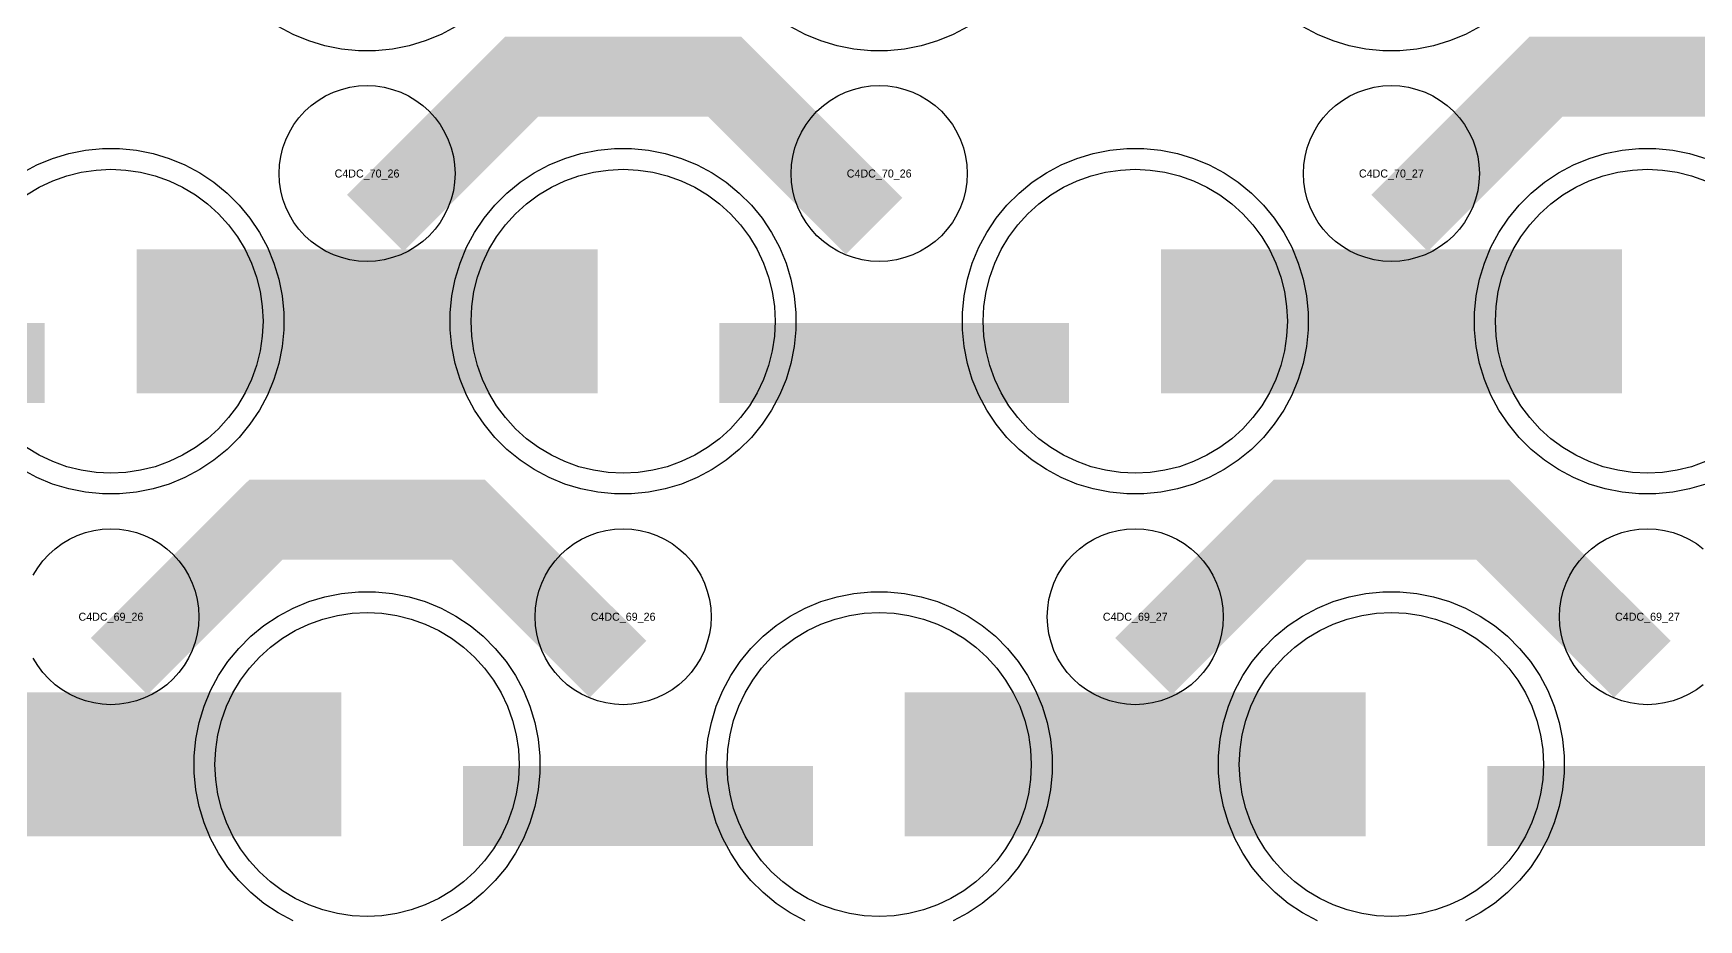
# Model space of a CAD drawing. Extents: x -11880 to 11880, y -14992 to 14992.
# Drawn here: x -3704 to -3184, y -5327 to -5050 of the extents above; entities that cross this region are included whole.
import ezdxf
from ezdxf.enums import TextEntityAlignment as Align

# ---------------------------------------------------------------- set-up
doc = ezdxf.new("R2010")
doc.units = 0
doc.header["$MEASUREMENT"] = 0
for name, color, linetype in [('GDS_775_DT_237', 138, 'CONTINUOUS'), ('RDL1_FS', 34, 'CONTINUOUS'), ('RDL_BS', 160, 'CONTINUOUS')]:
    doc.layers.add(name, color=color, linetype=linetype)

msp = doc.modelspace()

# ---------------------------------------------------------------- linework, layer by layer
at = {"layer": 'RDL1_FS'}
for points in [[(-3706.395, -5100.578), (-3702.395, -5098.18), (-3698.181, -5096.188), (-3693.791, -5094.616), (-3689.268, -5093.484), (-3684.657, -5092.8), (-3680, -5092.571), (-3675.343, -5092.8), (-3670.732, -5093.484), (-3666.209, -5094.616), (-3661.819, -5096.188), (-3657.605, -5098.18), (-3653.605, -5100.578), (-3649.86, -5103.356), (-3646.406, -5106.486), (-3643.276, -5109.94), (-3640.498, -5113.685), (-3638.1, -5117.685), (-3636.108, -5121.899), (-3634.536, -5126.289), (-3633.404, -5130.812), (-3632.72, -5135.423), (-3632.491, -5140.08), (-3632.72, -5144.737), (-3633.404, -5149.348), (-3634.536, -5153.871), (-3636.108, -5158.261), (-3638.1, -5162.475), (-3640.498, -5166.475), (-3643.276, -5170.22), (-3646.406, -5173.674), (-3649.86, -5176.804), (-3653.605, -5179.582), (-3657.605, -5181.98), (-3661.819, -5183.972), (-3666.209, -5185.544), (-3670.732, -5186.676), (-3675.343, -5187.36), (-3680, -5187.589), (-3684.657, -5187.36), (-3689.268, -5186.676), (-3693.791, -5185.544), (-3698.181, -5183.972), (-3702.395, -5181.98), (-3706.395, -5179.582)], [(-3181.819, -5183.972), (-3186.209, -5185.544), (-3190.732, -5186.676), (-3195.343, -5187.36), (-3200, -5187.589), (-3204.657, -5187.36), (-3209.268, -5186.676), (-3213.791, -5185.544), (-3218.181, -5183.972), (-3222.395, -5181.98), (-3226.395, -5179.582), (-3230.14, -5176.804), (-3233.594, -5173.674), (-3236.724, -5170.22), (-3239.502, -5166.475), (-3241.9, -5162.475), (-3243.892, -5158.261), (-3245.464, -5153.871), (-3246.596, -5149.348), (-3247.28, -5144.737), (-3247.509, -5140.08), (-3247.28, -5135.423), (-3246.596, -5130.812), (-3245.464, -5126.289), (-3243.892, -5121.899), (-3241.9, -5117.685), (-3239.502, -5113.685), (-3236.724, -5109.94), (-3233.594, -5106.486), (-3230.14, -5103.356), (-3226.395, -5100.578), (-3222.395, -5098.18), (-3218.181, -5096.188), (-3213.791, -5094.616), (-3209.268, -5093.484), (-3204.657, -5092.8), (-3200, -5092.571), (-3195.343, -5092.8), (-3190.732, -5093.484), (-3186.209, -5094.616), (-3181.819, -5096.188)]]:
    msp.add_lwpolyline(points, dxfattribs=at)
for points in [[(-3520, -5187.589), (-3524.657, -5187.36), (-3529.268, -5186.676), (-3533.791, -5185.544), (-3538.181, -5183.972), (-3542.395, -5181.98), (-3546.395, -5179.582), (-3550.14, -5176.804), (-3553.594, -5173.674), (-3556.724, -5170.22), (-3559.502, -5166.475), (-3561.9, -5162.475), (-3563.892, -5158.261), (-3565.464, -5153.871), (-3566.596, -5149.348), (-3567.28, -5144.737), (-3567.509, -5140.08), (-3567.28, -5135.423), (-3566.596, -5130.812), (-3565.464, -5126.289), (-3563.892, -5121.899), (-3561.9, -5117.685), (-3559.502, -5113.685), (-3556.724, -5109.94), (-3553.594, -5106.486), (-3550.14, -5103.356), (-3546.395, -5100.578), (-3542.395, -5098.18), (-3538.181, -5096.188), (-3533.791, -5094.616), (-3529.268, -5093.484), (-3524.657, -5092.8), (-3520, -5092.571), (-3515.343, -5092.8), (-3510.732, -5093.484), (-3506.209, -5094.616), (-3501.819, -5096.188), (-3497.605, -5098.18), (-3493.605, -5100.578), (-3489.86, -5103.356), (-3486.406, -5106.486), (-3483.276, -5109.94), (-3480.498, -5113.685), (-3478.1, -5117.685), (-3476.108, -5121.899), (-3474.536, -5126.289), (-3473.404, -5130.812), (-3472.72, -5135.423), (-3472.491, -5140.08), (-3472.72, -5144.737), (-3473.404, -5149.348), (-3474.536, -5153.871), (-3476.108, -5158.261), (-3478.1, -5162.475), (-3480.498, -5166.475), (-3483.276, -5170.22), (-3486.406, -5173.674), (-3489.86, -5176.804), (-3493.605, -5179.582), (-3497.605, -5181.98), (-3501.819, -5183.972), (-3506.209, -5185.544), (-3510.732, -5186.676), (-3515.343, -5187.36)], [(-3360, -5187.589), (-3364.657, -5187.36), (-3369.268, -5186.676), (-3373.791, -5185.544), (-3378.181, -5183.972), (-3382.395, -5181.98), (-3386.395, -5179.582), (-3390.14, -5176.804), (-3393.594, -5173.674), (-3396.724, -5170.22), (-3399.502, -5166.475), (-3401.9, -5162.475), (-3403.892, -5158.261), (-3405.464, -5153.871), (-3406.596, -5149.348), (-3407.28, -5144.737), (-3407.509, -5140.08), (-3407.28, -5135.423), (-3406.596, -5130.812), (-3405.464, -5126.289), (-3403.892, -5121.899), (-3401.9, -5117.685), (-3399.502, -5113.685), (-3396.724, -5109.94), (-3393.594, -5106.486), (-3390.14, -5103.356), (-3386.395, -5100.578), (-3382.395, -5098.18), (-3378.181, -5096.188), (-3373.791, -5094.616), (-3369.268, -5093.484), (-3364.657, -5092.8), (-3360, -5092.571), (-3355.343, -5092.8), (-3350.732, -5093.484), (-3346.209, -5094.616), (-3341.819, -5096.188), (-3337.605, -5098.18), (-3333.605, -5100.578), (-3329.86, -5103.356), (-3326.406, -5106.486), (-3323.276, -5109.94), (-3320.498, -5113.685), (-3318.1, -5117.685), (-3316.108, -5121.899), (-3314.536, -5126.289), (-3313.404, -5130.812), (-3312.72, -5135.423), (-3312.491, -5140.08), (-3312.72, -5144.737), (-3313.404, -5149.348), (-3314.536, -5153.871), (-3316.108, -5158.261), (-3318.1, -5162.475), (-3320.498, -5166.475), (-3323.276, -5170.22), (-3326.406, -5173.674), (-3329.86, -5176.804), (-3333.605, -5179.582), (-3337.605, -5181.98), (-3341.819, -5183.972), (-3346.209, -5185.544), (-3350.732, -5186.676), (-3355.343, -5187.36)], [(-3600, -5326.154), (-3604.657, -5325.925), (-3609.268, -5325.241), (-3613.791, -5324.109), (-3618.181, -5322.537), (-3622.395, -5320.545), (-3626.395, -5318.147), (-3630.14, -5315.369), (-3633.594, -5312.239), (-3636.724, -5308.785), (-3639.502, -5305.04), (-3641.9, -5301.04), (-3643.892, -5296.826), (-3645.464, -5292.436), (-3646.596, -5287.913), (-3647.28, -5283.302), (-3647.509, -5278.645), (-3647.28, -5273.988), (-3646.596, -5269.377), (-3645.464, -5264.854), (-3643.892, -5260.464), (-3641.9, -5256.25), (-3639.502, -5252.25), (-3636.724, -5248.505), (-3633.594, -5245.051), (-3630.14, -5241.921), (-3626.395, -5239.143), (-3622.395, -5236.745), (-3618.181, -5234.753), (-3613.791, -5233.181), (-3609.268, -5232.049), (-3604.657, -5231.365), (-3600, -5231.136), (-3595.343, -5231.365), (-3590.732, -5232.049), (-3586.209, -5233.181), (-3581.819, -5234.753), (-3577.605, -5236.745), (-3573.605, -5239.143), (-3569.86, -5241.921), (-3566.406, -5245.051), (-3563.276, -5248.505), (-3560.498, -5252.25), (-3558.1, -5256.25), (-3556.108, -5260.464), (-3554.536, -5264.854), (-3553.404, -5269.377), (-3552.72, -5273.988), (-3552.491, -5278.645), (-3552.72, -5283.302), (-3553.404, -5287.913), (-3554.536, -5292.436), (-3556.108, -5296.826), (-3558.1, -5301.04), (-3560.498, -5305.04), (-3563.276, -5308.785), (-3566.406, -5312.239), (-3569.86, -5315.369), (-3573.605, -5318.147), (-3577.605, -5320.545), (-3581.819, -5322.537), (-3586.209, -5324.109), (-3590.732, -5325.241), (-3595.343, -5325.925)], [(-3440, -5326.154), (-3444.657, -5325.925), (-3449.268, -5325.241), (-3453.791, -5324.109), (-3458.181, -5322.537), (-3462.395, -5320.545), (-3466.395, -5318.147), (-3470.14, -5315.369), (-3473.594, -5312.239), (-3476.724, -5308.785), (-3479.502, -5305.04), (-3481.9, -5301.04), (-3483.892, -5296.826), (-3485.464, -5292.436), (-3486.596, -5287.913), (-3487.28, -5283.302), (-3487.509, -5278.645), (-3487.28, -5273.988), (-3486.596, -5269.377), (-3485.464, -5264.854), (-3483.892, -5260.464), (-3481.9, -5256.25), (-3479.502, -5252.25), (-3476.724, -5248.505), (-3473.594, -5245.051), (-3470.14, -5241.921), (-3466.395, -5239.143), (-3462.395, -5236.745), (-3458.181, -5234.753), (-3453.791, -5233.181), (-3449.268, -5232.049), (-3444.657, -5231.365), (-3440, -5231.136), (-3435.343, -5231.365), (-3430.732, -5232.049), (-3426.209, -5233.181), (-3421.819, -5234.753), (-3417.605, -5236.745), (-3413.605, -5239.143), (-3409.86, -5241.921), (-3406.406, -5245.051), (-3403.276, -5248.505), (-3400.498, -5252.25), (-3398.1, -5256.25), (-3396.108, -5260.464), (-3394.536, -5264.854), (-3393.404, -5269.377), (-3392.72, -5273.988), (-3392.491, -5278.645), (-3392.72, -5283.302), (-3393.404, -5287.913), (-3394.536, -5292.436), (-3396.108, -5296.826), (-3398.1, -5301.04), (-3400.498, -5305.04), (-3403.276, -5308.785), (-3406.406, -5312.239), (-3409.86, -5315.369), (-3413.605, -5318.147), (-3417.605, -5320.545), (-3421.819, -5322.537), (-3426.209, -5324.109), (-3430.732, -5325.241), (-3435.343, -5325.925)], [(-3280, -5326.154), (-3284.657, -5325.925), (-3289.268, -5325.241), (-3293.791, -5324.109), (-3298.181, -5322.537), (-3302.395, -5320.545), (-3306.395, -5318.147), (-3310.14, -5315.369), (-3313.594, -5312.239), (-3316.724, -5308.785), (-3319.502, -5305.04), (-3321.9, -5301.04), (-3323.892, -5296.826), (-3325.464, -5292.436), (-3326.596, -5287.913), (-3327.28, -5283.302), (-3327.509, -5278.645), (-3327.28, -5273.988), (-3326.596, -5269.377), (-3325.464, -5264.854), (-3323.892, -5260.464), (-3321.9, -5256.25), (-3319.502, -5252.25), (-3316.724, -5248.505), (-3313.594, -5245.051), (-3310.14, -5241.921), (-3306.395, -5239.143), (-3302.395, -5236.745), (-3298.181, -5234.753), (-3293.791, -5233.181), (-3289.268, -5232.049), (-3284.657, -5231.365), (-3280, -5231.136), (-3275.343, -5231.365), (-3270.732, -5232.049), (-3266.209, -5233.181), (-3261.819, -5234.753), (-3257.605, -5236.745), (-3253.605, -5239.143), (-3249.86, -5241.921), (-3246.406, -5245.051), (-3243.276, -5248.505), (-3240.498, -5252.25), (-3238.1, -5256.25), (-3236.108, -5260.464), (-3234.536, -5264.854), (-3233.404, -5269.377), (-3232.72, -5273.988), (-3232.491, -5278.645), (-3232.72, -5283.302), (-3233.404, -5287.913), (-3234.536, -5292.436), (-3236.108, -5296.826), (-3238.1, -5301.04), (-3240.498, -5305.04), (-3243.276, -5308.785), (-3246.406, -5312.239), (-3249.86, -5315.369), (-3253.605, -5318.147), (-3257.605, -5320.545), (-3261.819, -5322.537), (-3266.209, -5324.109), (-3270.732, -5325.241), (-3275.343, -5325.925)]]:
    msp.add_lwpolyline(points, close=True, dxfattribs=at)
for points in [[(-3671.998, -5140.08, 45, 45, 0), (-3599.998, -5140.08, 45, 45, 0)], [(-3599.998, -5140.08, 45, 45, 0), (-3527.998, -5140.08, 45, 45, 0)], [(-3351.998, -5140.08, 45, 45, 0), (-3279.998, -5140.08, 45, 45, 0)], [(-3279.998, -5140.08, 45, 45, 0), (-3207.998, -5140.08, 45, 45, 0)], [(-3751.998, -5278.645, 45, 45, 0), (-3679.998, -5278.645, 45, 45, 0)], [(-3679.998, -5278.645, 45, 45, 0), (-3607.998, -5278.645, 45, 45, 0)], [(-3431.998, -5278.645, 45, 45, 0), (-3359.998, -5278.645, 45, 45, 0)], [(-3359.998, -5278.645, 45, 45, 0), (-3287.998, -5278.645, 45, 45, 0)]]:
    msp.add_lwpolyline(points, format="xyseb", dxfattribs=at)
at = {"layer": 'RDL_BS', "color": 240, "true_color": 0xed1f24}
for points in [[(-3572.223, -5047.898), (-3576.885, -5050.39), (-3581.795, -5052.421), (-3586.835, -5053.952), (-3592.062, -5054.998), (-3597.356, -5055.515), (-3602.644, -5055.515), (-3607.938, -5054.998), (-3613.165, -5053.952), (-3618.205, -5052.421), (-3623.115, -5050.39), (-3627.777, -5047.898)], [(-3412.223, -5047.898), (-3416.885, -5050.39), (-3421.795, -5052.421), (-3426.835, -5053.952), (-3432.062, -5054.998), (-3437.356, -5055.515), (-3442.644, -5055.515), (-3447.938, -5054.998), (-3453.165, -5053.952), (-3458.205, -5052.421), (-3463.115, -5050.39), (-3467.777, -5047.898)], [(-3252.223, -5047.898), (-3256.885, -5050.39), (-3261.795, -5052.421), (-3266.835, -5053.952), (-3272.062, -5054.998), (-3277.356, -5055.515), (-3282.644, -5055.515), (-3287.938, -5054.998), (-3293.165, -5053.952), (-3298.205, -5052.421), (-3303.115, -5050.39), (-3307.777, -5047.898)]]:
    msp.add_lwpolyline(points, dxfattribs=at)
at = {"layer": 'RDL_BS'}
for points in [[(-3597.438, -5109.394, 25, 25, 0), (-3551.623, -5063.579, 25, 25, 0), (-3518.07, -5063.579, 25, 25, 0)], [(-3441.599, -5110.293, 25, 25, 0), (-3488.313, -5063.579, 25, 25, 0), (-3518.071, -5063.579, 25, 25, 0)], [(-3277.438, -5109.394, 25, 25, 0), (-3231.623, -5063.579, 25, 25, 0), (-3198.07, -5063.579, 25, 25, 0)], [(-3121.599, -5110.293, 25, 25, 0), (-3168.313, -5063.579, 25, 25, 0), (-3198.071, -5063.579, 25, 25, 0)], [(-3809.984, -5153.093, 25, 25, 0), (-3700.719, -5153.093, 25, 25, 0)], [(-3489.984, -5153.093, 25, 25, 0), (-3380.719, -5153.093, 25, 25, 0)], [(-3677.438, -5247.959, 25, 25, 0), (-3631.623, -5202.144, 25, 25, 0), (-3598.07, -5202.144, 25, 25, 0)], [(-3521.599, -5248.858, 25, 25, 0), (-3568.313, -5202.144, 25, 25, 0), (-3598.071, -5202.144, 25, 25, 0)], [(-3357.438, -5247.959, 25, 25, 0), (-3311.623, -5202.144, 25, 25, 0), (-3278.07, -5202.144, 25, 25, 0)], [(-3201.599, -5248.858, 25, 25, 0), (-3248.313, -5202.144, 25, 25, 0), (-3278.071, -5202.144, 25, 25, 0)], [(-3569.984, -5291.658, 25, 25, 0), (-3460.719, -5291.658, 25, 25, 0)], [(-3249.984, -5291.658, 25, 25, 0), (-3140.719, -5291.658, 25, 25, 0)]]:
    msp.add_lwpolyline(points, format="xyseb", dxfattribs=at)
for points in [[(-3600, -5121.386), (-3602.693, -5121.254), (-3605.365, -5120.858), (-3607.984, -5120.201), (-3610.519, -5119.294), (-3612.956, -5118.142), (-3615.28, -5116.749), (-3617.443, -5115.146), (-3619.442, -5113.334), (-3621.254, -5111.335), (-3622.857, -5109.172), (-3624.25, -5106.848), (-3625.402, -5104.411), (-3626.309, -5101.876), (-3626.966, -5099.257), (-3627.362, -5096.585), (-3627.494, -5093.892), (-3627.362, -5091.199), (-3626.966, -5088.527), (-3626.309, -5085.908), (-3625.402, -5083.373), (-3624.25, -5080.936), (-3622.857, -5078.612), (-3621.254, -5076.449), (-3619.442, -5074.45), (-3617.443, -5072.638), (-3615.28, -5071.035), (-3612.956, -5069.642), (-3610.519, -5068.49), (-3607.984, -5067.583), (-3605.365, -5066.926), (-3602.693, -5066.53), (-3600, -5066.398), (-3597.307, -5066.53), (-3594.635, -5066.926), (-3592.016, -5067.583), (-3589.481, -5068.49), (-3587.044, -5069.642), (-3584.72, -5071.035), (-3582.557, -5072.638), (-3580.558, -5074.45), (-3578.746, -5076.449), (-3577.143, -5078.612), (-3575.75, -5080.936), (-3574.598, -5083.373), (-3573.691, -5085.908), (-3573.034, -5088.527), (-3572.638, -5091.199), (-3572.506, -5093.892), (-3572.638, -5096.585), (-3573.034, -5099.257), (-3573.691, -5101.876), (-3574.598, -5104.411), (-3575.75, -5106.848), (-3577.143, -5109.172), (-3578.746, -5111.335), (-3580.558, -5113.334), (-3582.557, -5115.146), (-3584.72, -5116.749), (-3587.044, -5118.142), (-3589.481, -5119.294), (-3592.016, -5120.201), (-3594.635, -5120.858), (-3597.307, -5121.254)], [(-3440, -5121.386), (-3442.693, -5121.254), (-3445.365, -5120.858), (-3447.984, -5120.201), (-3450.519, -5119.294), (-3452.956, -5118.142), (-3455.28, -5116.749), (-3457.443, -5115.146), (-3459.442, -5113.334), (-3461.254, -5111.335), (-3462.857, -5109.172), (-3464.25, -5106.848), (-3465.402, -5104.411), (-3466.309, -5101.876), (-3466.966, -5099.257), (-3467.362, -5096.585), (-3467.494, -5093.892), (-3467.362, -5091.199), (-3466.966, -5088.527), (-3466.309, -5085.908), (-3465.402, -5083.373), (-3464.25, -5080.936), (-3462.857, -5078.612), (-3461.254, -5076.449), (-3459.442, -5074.45), (-3457.443, -5072.638), (-3455.28, -5071.035), (-3452.956, -5069.642), (-3450.519, -5068.49), (-3447.984, -5067.583), (-3445.365, -5066.926), (-3442.693, -5066.53), (-3440, -5066.398), (-3437.307, -5066.53), (-3434.635, -5066.926), (-3432.016, -5067.583), (-3429.481, -5068.49), (-3427.044, -5069.642), (-3424.72, -5071.035), (-3422.557, -5072.638), (-3420.558, -5074.45), (-3418.746, -5076.449), (-3417.143, -5078.612), (-3415.75, -5080.936), (-3414.598, -5083.373), (-3413.691, -5085.908), (-3413.034, -5088.527), (-3412.638, -5091.199), (-3412.506, -5093.892), (-3412.638, -5096.585), (-3413.034, -5099.257), (-3413.691, -5101.876), (-3414.598, -5104.411), (-3415.75, -5106.848), (-3417.143, -5109.172), (-3418.746, -5111.335), (-3420.558, -5113.334), (-3422.557, -5115.146), (-3424.72, -5116.749), (-3427.044, -5118.142), (-3429.481, -5119.294), (-3432.016, -5120.201), (-3434.635, -5120.858), (-3437.307, -5121.254)], [(-3280, -5121.386), (-3282.693, -5121.254), (-3285.365, -5120.858), (-3287.984, -5120.201), (-3290.519, -5119.294), (-3292.956, -5118.142), (-3295.28, -5116.749), (-3297.443, -5115.146), (-3299.442, -5113.334), (-3301.254, -5111.335), (-3302.857, -5109.172), (-3304.25, -5106.848), (-3305.402, -5104.411), (-3306.309, -5101.876), (-3306.966, -5099.257), (-3307.362, -5096.585), (-3307.494, -5093.892), (-3307.362, -5091.199), (-3306.966, -5088.527), (-3306.309, -5085.908), (-3305.402, -5083.373), (-3304.25, -5080.936), (-3302.857, -5078.612), (-3301.254, -5076.449), (-3299.442, -5074.45), (-3297.443, -5072.638), (-3295.28, -5071.035), (-3292.956, -5069.642), (-3290.519, -5068.49), (-3287.984, -5067.583), (-3285.365, -5066.926), (-3282.693, -5066.53), (-3280, -5066.398), (-3277.307, -5066.53), (-3274.635, -5066.926), (-3272.016, -5067.583), (-3269.481, -5068.49), (-3267.044, -5069.642), (-3264.72, -5071.035), (-3262.557, -5072.638), (-3260.558, -5074.45), (-3258.746, -5076.449), (-3257.143, -5078.612), (-3255.75, -5080.936), (-3254.598, -5083.373), (-3253.691, -5085.908), (-3253.034, -5088.527), (-3252.638, -5091.199), (-3252.506, -5093.892), (-3252.638, -5096.585), (-3253.034, -5099.257), (-3253.691, -5101.876), (-3254.598, -5104.411), (-3255.75, -5106.848), (-3257.143, -5109.172), (-3258.746, -5111.335), (-3260.558, -5113.334), (-3262.557, -5115.146), (-3264.72, -5116.749), (-3267.044, -5118.142), (-3269.481, -5119.294), (-3272.016, -5120.201), (-3274.635, -5120.858), (-3277.307, -5121.254)], [(-3522.644, -5194.08), (-3527.938, -5193.563), (-3533.165, -5192.517), (-3538.205, -5190.986), (-3543.115, -5188.955), (-3547.777, -5186.463), (-3552.191, -5183.516), (-3556.292, -5180.154), (-3560.074, -5176.372), (-3563.436, -5172.271), (-3566.383, -5167.857), (-3568.875, -5163.195), (-3570.906, -5158.285), (-3572.437, -5153.245), (-3573.483, -5148.018), (-3574, -5142.724), (-3574, -5137.436), (-3573.483, -5132.142), (-3572.437, -5126.915), (-3570.906, -5121.875), (-3568.875, -5116.965), (-3566.383, -5112.303), (-3563.436, -5107.889), (-3560.074, -5103.788), (-3556.292, -5100.006), (-3552.191, -5096.644), (-3547.777, -5093.697), (-3543.115, -5091.205), (-3538.205, -5089.174), (-3533.165, -5087.643), (-3527.938, -5086.597), (-3522.644, -5086.08), (-3517.356, -5086.08), (-3512.062, -5086.597), (-3506.835, -5087.643), (-3501.795, -5089.174), (-3496.885, -5091.205), (-3492.223, -5093.697), (-3487.809, -5096.644), (-3483.708, -5100.006), (-3479.926, -5103.788), (-3476.564, -5107.889), (-3473.617, -5112.303), (-3471.125, -5116.965), (-3469.094, -5121.875), (-3467.563, -5126.915), (-3466.517, -5132.142), (-3466, -5137.436), (-3466, -5142.724), (-3466.517, -5148.018), (-3467.563, -5153.245), (-3469.094, -5158.285), (-3471.125, -5163.195), (-3473.617, -5167.857), (-3476.564, -5172.271), (-3479.926, -5176.372), (-3483.708, -5180.154), (-3487.809, -5183.516), (-3492.223, -5186.463), (-3496.885, -5188.955), (-3501.795, -5190.986), (-3506.835, -5192.517), (-3512.062, -5193.563), (-3517.356, -5194.08)], [(-3362.644, -5194.08), (-3367.938, -5193.563), (-3373.165, -5192.517), (-3378.205, -5190.986), (-3383.115, -5188.955), (-3387.777, -5186.463), (-3392.191, -5183.516), (-3396.292, -5180.154), (-3400.074, -5176.372), (-3403.436, -5172.271), (-3406.383, -5167.857), (-3408.875, -5163.195), (-3410.906, -5158.285), (-3412.437, -5153.245), (-3413.483, -5148.018), (-3414, -5142.724), (-3414, -5137.436), (-3413.483, -5132.142), (-3412.437, -5126.915), (-3410.906, -5121.875), (-3408.875, -5116.965), (-3406.383, -5112.303), (-3403.436, -5107.889), (-3400.074, -5103.788), (-3396.292, -5100.006), (-3392.191, -5096.644), (-3387.777, -5093.697), (-3383.115, -5091.205), (-3378.205, -5089.174), (-3373.165, -5087.643), (-3367.938, -5086.597), (-3362.644, -5086.08), (-3357.356, -5086.08), (-3352.062, -5086.597), (-3346.835, -5087.643), (-3341.795, -5089.174), (-3336.885, -5091.205), (-3332.223, -5093.697), (-3327.809, -5096.644), (-3323.708, -5100.006), (-3319.926, -5103.788), (-3316.564, -5107.889), (-3313.617, -5112.303), (-3311.125, -5116.965), (-3309.094, -5121.875), (-3307.563, -5126.915), (-3306.517, -5132.142), (-3306, -5137.436), (-3306, -5142.724), (-3306.517, -5148.018), (-3307.563, -5153.245), (-3309.094, -5158.285), (-3311.125, -5163.195), (-3313.617, -5167.857), (-3316.564, -5172.271), (-3319.926, -5176.372), (-3323.708, -5180.154), (-3327.809, -5183.516), (-3332.223, -5186.463), (-3336.885, -5188.955), (-3341.795, -5190.986), (-3346.835, -5192.517), (-3352.062, -5193.563), (-3357.356, -5194.08)], [(-3520, -5259.951), (-3522.693, -5259.819), (-3525.365, -5259.423), (-3527.984, -5258.766), (-3530.519, -5257.859), (-3532.956, -5256.707), (-3535.28, -5255.314), (-3537.443, -5253.711), (-3539.442, -5251.899), (-3541.254, -5249.9), (-3542.857, -5247.737), (-3544.25, -5245.413), (-3545.402, -5242.976), (-3546.309, -5240.441), (-3546.966, -5237.822), (-3547.362, -5235.15), (-3547.494, -5232.457), (-3547.362, -5229.764), (-3546.966, -5227.092), (-3546.309, -5224.473), (-3545.402, -5221.938), (-3544.25, -5219.501), (-3542.857, -5217.177), (-3541.254, -5215.014), (-3539.442, -5213.015), (-3537.443, -5211.203), (-3535.28, -5209.6), (-3532.956, -5208.207), (-3530.519, -5207.055), (-3527.984, -5206.148), (-3525.365, -5205.491), (-3522.693, -5205.095), (-3520, -5204.963), (-3517.307, -5205.095), (-3514.635, -5205.491), (-3512.016, -5206.148), (-3509.481, -5207.055), (-3507.044, -5208.207), (-3504.72, -5209.6), (-3502.557, -5211.203), (-3500.558, -5213.015), (-3498.746, -5215.014), (-3497.143, -5217.177), (-3495.75, -5219.501), (-3494.598, -5221.938), (-3493.691, -5224.473), (-3493.034, -5227.092), (-3492.638, -5229.764), (-3492.506, -5232.457), (-3492.638, -5235.15), (-3493.034, -5237.822), (-3493.691, -5240.441), (-3494.598, -5242.976), (-3495.75, -5245.413), (-3497.143, -5247.737), (-3498.746, -5249.9), (-3500.558, -5251.899), (-3502.557, -5253.711), (-3504.72, -5255.314), (-3507.044, -5256.707), (-3509.481, -5257.859), (-3512.016, -5258.766), (-3514.635, -5259.423), (-3517.307, -5259.819)], [(-3360, -5259.951), (-3362.693, -5259.819), (-3365.365, -5259.423), (-3367.984, -5258.766), (-3370.519, -5257.859), (-3372.956, -5256.707), (-3375.28, -5255.314), (-3377.443, -5253.711), (-3379.442, -5251.899), (-3381.254, -5249.9), (-3382.857, -5247.737), (-3384.25, -5245.413), (-3385.402, -5242.976), (-3386.309, -5240.441), (-3386.966, -5237.822), (-3387.362, -5235.15), (-3387.494, -5232.457), (-3387.362, -5229.764), (-3386.966, -5227.092), (-3386.309, -5224.473), (-3385.402, -5221.938), (-3384.25, -5219.501), (-3382.857, -5217.177), (-3381.254, -5215.014), (-3379.442, -5213.015), (-3377.443, -5211.203), (-3375.28, -5209.6), (-3372.956, -5208.207), (-3370.519, -5207.055), (-3367.984, -5206.148), (-3365.365, -5205.491), (-3362.693, -5205.095), (-3360, -5204.963), (-3357.307, -5205.095), (-3354.635, -5205.491), (-3352.016, -5206.148), (-3349.481, -5207.055), (-3347.044, -5208.207), (-3344.72, -5209.6), (-3342.557, -5211.203), (-3340.558, -5213.015), (-3338.746, -5215.014), (-3337.143, -5217.177), (-3335.75, -5219.501), (-3334.598, -5221.938), (-3333.691, -5224.473), (-3333.034, -5227.092), (-3332.638, -5229.764), (-3332.506, -5232.457), (-3332.638, -5235.15), (-3333.034, -5237.822), (-3333.691, -5240.441), (-3334.598, -5242.976), (-3335.75, -5245.413), (-3337.143, -5247.737), (-3338.746, -5249.9), (-3340.558, -5251.899), (-3342.557, -5253.711), (-3344.72, -5255.314), (-3347.044, -5256.707), (-3349.481, -5257.859), (-3352.016, -5258.766), (-3354.635, -5259.423), (-3357.307, -5259.819)]]:
    msp.add_lwpolyline(points, close=True, dxfattribs=at)
for points in [[(-3707.777, -5093.697), (-3703.115, -5091.205), (-3698.205, -5089.174), (-3693.165, -5087.643), (-3687.938, -5086.597), (-3682.644, -5086.08), (-3677.356, -5086.08), (-3672.062, -5086.597), (-3666.835, -5087.643), (-3661.795, -5089.174), (-3656.885, -5091.205), (-3652.223, -5093.697), (-3647.809, -5096.644), (-3643.708, -5100.006), (-3639.926, -5103.788), (-3636.564, -5107.889), (-3633.617, -5112.303), (-3631.125, -5116.965), (-3629.094, -5121.875), (-3627.563, -5126.915), (-3626.517, -5132.142), (-3626, -5137.436), (-3626, -5142.724), (-3626.517, -5148.018), (-3627.563, -5153.245), (-3629.094, -5158.285), (-3631.125, -5163.195), (-3633.617, -5167.857), (-3636.564, -5172.271), (-3639.926, -5176.372), (-3643.708, -5180.154), (-3647.809, -5183.516), (-3652.223, -5186.463), (-3656.885, -5188.955), (-3661.795, -5190.986), (-3666.835, -5192.517), (-3672.062, -5193.563), (-3677.356, -5194.08), (-3682.644, -5194.08), (-3687.938, -5193.563), (-3693.165, -5192.517), (-3698.205, -5190.986), (-3703.115, -5188.955), (-3707.777, -5186.463)], [(-3181.795, -5190.986), (-3186.835, -5192.517), (-3192.062, -5193.563), (-3197.356, -5194.08), (-3202.644, -5194.08), (-3207.938, -5193.563), (-3213.165, -5192.517), (-3218.205, -5190.986), (-3223.115, -5188.955), (-3227.777, -5186.463), (-3232.191, -5183.516), (-3236.292, -5180.154), (-3240.074, -5176.372), (-3243.436, -5172.271), (-3246.383, -5167.857), (-3248.875, -5163.195), (-3250.906, -5158.285), (-3252.437, -5153.245), (-3253.483, -5148.018), (-3254, -5142.724), (-3254, -5137.436), (-3253.483, -5132.142), (-3252.437, -5126.915), (-3250.906, -5121.875), (-3248.875, -5116.965), (-3246.383, -5112.303), (-3243.436, -5107.889), (-3240.074, -5103.788), (-3236.292, -5100.006), (-3232.191, -5096.644), (-3227.777, -5093.697), (-3223.115, -5091.205), (-3218.205, -5089.174), (-3213.165, -5087.643), (-3207.938, -5086.597), (-3202.644, -5086.08), (-3197.356, -5086.08), (-3192.062, -5086.597), (-3186.835, -5087.643), (-3181.795, -5089.174)], [(-3704.25, -5219.501), (-3702.857, -5217.177), (-3701.254, -5215.014), (-3699.442, -5213.015), (-3697.443, -5211.203), (-3695.28, -5209.6), (-3692.956, -5208.207), (-3690.519, -5207.055), (-3687.984, -5206.148), (-3685.365, -5205.491), (-3682.693, -5205.095), (-3680, -5204.963), (-3677.307, -5205.095), (-3674.635, -5205.491), (-3672.016, -5206.148), (-3669.481, -5207.055), (-3667.044, -5208.207), (-3664.72, -5209.6), (-3662.557, -5211.203), (-3660.558, -5213.015), (-3658.746, -5215.014), (-3657.143, -5217.177), (-3655.75, -5219.501), (-3654.598, -5221.938), (-3653.691, -5224.473), (-3653.034, -5227.092), (-3652.638, -5229.764), (-3652.506, -5232.457), (-3652.638, -5235.15), (-3653.034, -5237.822), (-3653.691, -5240.441), (-3654.598, -5242.976), (-3655.75, -5245.413), (-3657.143, -5247.737), (-3658.746, -5249.9), (-3660.558, -5251.899), (-3662.557, -5253.711), (-3664.72, -5255.314), (-3667.044, -5256.707), (-3669.481, -5257.859), (-3672.016, -5258.766), (-3674.635, -5259.423), (-3677.307, -5259.819), (-3680, -5259.951), (-3682.693, -5259.819), (-3685.365, -5259.423), (-3687.984, -5258.766), (-3690.519, -5257.859), (-3692.956, -5256.707), (-3695.28, -5255.314), (-3697.443, -5253.711), (-3699.442, -5251.899), (-3701.254, -5249.9), (-3702.857, -5247.737), (-3704.25, -5245.413)], [(-3182.557, -5253.711), (-3184.72, -5255.314), (-3187.044, -5256.707), (-3189.481, -5257.859), (-3192.016, -5258.766), (-3194.635, -5259.423), (-3197.307, -5259.819), (-3200, -5259.951), (-3202.693, -5259.819), (-3205.365, -5259.423), (-3207.984, -5258.766), (-3210.519, -5257.859), (-3212.956, -5256.707), (-3215.28, -5255.314), (-3217.443, -5253.711), (-3219.442, -5251.899), (-3221.254, -5249.9), (-3222.857, -5247.737), (-3224.25, -5245.413), (-3225.402, -5242.976), (-3226.309, -5240.441), (-3226.966, -5237.822), (-3227.362, -5235.15), (-3227.494, -5232.457), (-3227.362, -5229.764), (-3226.966, -5227.092), (-3226.309, -5224.473), (-3225.402, -5221.938), (-3224.25, -5219.501), (-3222.857, -5217.177), (-3221.254, -5215.014), (-3219.442, -5213.015), (-3217.443, -5211.203), (-3215.28, -5209.6), (-3212.956, -5208.207), (-3210.519, -5207.055), (-3207.984, -5206.148), (-3205.365, -5205.491), (-3202.693, -5205.095), (-3200, -5204.963), (-3197.307, -5205.095), (-3194.635, -5205.491), (-3192.016, -5206.148), (-3189.481, -5207.055), (-3187.044, -5208.207), (-3184.72, -5209.6), (-3182.557, -5211.203)], [(-3623.115, -5327.52), (-3627.777, -5325.028), (-3632.191, -5322.081), (-3636.292, -5318.719), (-3640.074, -5314.937), (-3643.436, -5310.836), (-3646.383, -5306.422), (-3648.875, -5301.76), (-3650.906, -5296.85), (-3652.437, -5291.81), (-3653.483, -5286.583), (-3654, -5281.289), (-3654, -5276.001), (-3653.483, -5270.707), (-3652.437, -5265.48), (-3650.906, -5260.44), (-3648.875, -5255.53), (-3646.383, -5250.868), (-3643.436, -5246.454), (-3640.074, -5242.353), (-3636.292, -5238.571), (-3632.191, -5235.209), (-3627.777, -5232.262), (-3623.115, -5229.77), (-3618.205, -5227.739), (-3613.165, -5226.208), (-3607.938, -5225.162), (-3602.644, -5224.645), (-3597.356, -5224.645), (-3592.062, -5225.162), (-3586.835, -5226.208), (-3581.795, -5227.739), (-3576.885, -5229.77), (-3572.223, -5232.262), (-3567.809, -5235.209), (-3563.708, -5238.571), (-3559.926, -5242.353), (-3556.564, -5246.454), (-3553.617, -5250.868), (-3551.125, -5255.53), (-3549.094, -5260.44), (-3547.563, -5265.48), (-3546.517, -5270.707), (-3546, -5276.001), (-3546, -5281.289), (-3546.517, -5286.583), (-3547.563, -5291.81), (-3549.094, -5296.85), (-3551.125, -5301.76), (-3553.617, -5306.422), (-3556.564, -5310.836), (-3559.926, -5314.937), (-3563.708, -5318.719), (-3567.809, -5322.081), (-3572.223, -5325.028), (-3576.885, -5327.52)], [(-3463.115, -5327.52), (-3467.777, -5325.028), (-3472.191, -5322.081), (-3476.292, -5318.719), (-3480.074, -5314.937), (-3483.436, -5310.836), (-3486.383, -5306.422), (-3488.875, -5301.76), (-3490.906, -5296.85), (-3492.437, -5291.81), (-3493.483, -5286.583), (-3494, -5281.289), (-3494, -5276.001), (-3493.483, -5270.707), (-3492.437, -5265.48), (-3490.906, -5260.44), (-3488.875, -5255.53), (-3486.383, -5250.868), (-3483.436, -5246.454), (-3480.074, -5242.353), (-3476.292, -5238.571), (-3472.191, -5235.209), (-3467.777, -5232.262), (-3463.115, -5229.77), (-3458.205, -5227.739), (-3453.165, -5226.208), (-3447.938, -5225.162), (-3442.644, -5224.645), (-3437.356, -5224.645), (-3432.062, -5225.162), (-3426.835, -5226.208), (-3421.795, -5227.739), (-3416.885, -5229.77), (-3412.223, -5232.262), (-3407.809, -5235.209), (-3403.708, -5238.571), (-3399.926, -5242.353), (-3396.564, -5246.454), (-3393.617, -5250.868), (-3391.125, -5255.53), (-3389.094, -5260.44), (-3387.563, -5265.48), (-3386.517, -5270.707), (-3386, -5276.001), (-3386, -5281.289), (-3386.517, -5286.583), (-3387.563, -5291.81), (-3389.094, -5296.85), (-3391.125, -5301.76), (-3393.617, -5306.422), (-3396.564, -5310.836), (-3399.926, -5314.937), (-3403.708, -5318.719), (-3407.809, -5322.081), (-3412.223, -5325.028), (-3416.885, -5327.52)], [(-3303.115, -5327.52), (-3307.777, -5325.028), (-3312.191, -5322.081), (-3316.292, -5318.719), (-3320.074, -5314.937), (-3323.436, -5310.836), (-3326.383, -5306.422), (-3328.875, -5301.76), (-3330.906, -5296.85), (-3332.437, -5291.81), (-3333.483, -5286.583), (-3334, -5281.289), (-3334, -5276.001), (-3333.483, -5270.707), (-3332.437, -5265.48), (-3330.906, -5260.44), (-3328.875, -5255.53), (-3326.383, -5250.868), (-3323.436, -5246.454), (-3320.074, -5242.353), (-3316.292, -5238.571), (-3312.191, -5235.209), (-3307.777, -5232.262), (-3303.115, -5229.77), (-3298.205, -5227.739), (-3293.165, -5226.208), (-3287.938, -5225.162), (-3282.644, -5224.645), (-3277.356, -5224.645), (-3272.062, -5225.162), (-3266.835, -5226.208), (-3261.795, -5227.739), (-3256.885, -5229.77), (-3252.223, -5232.262), (-3247.809, -5235.209), (-3243.708, -5238.571), (-3239.926, -5242.353), (-3236.564, -5246.454), (-3233.617, -5250.868), (-3231.125, -5255.53), (-3229.094, -5260.44), (-3227.563, -5265.48), (-3226.517, -5270.707), (-3226, -5276.001), (-3226, -5281.289), (-3226.517, -5286.583), (-3227.563, -5291.81), (-3229.094, -5296.85), (-3231.125, -5301.76), (-3233.617, -5306.422), (-3236.564, -5310.836), (-3239.926, -5314.937), (-3243.708, -5318.719), (-3247.809, -5322.081), (-3252.223, -5325.028), (-3256.885, -5327.52)]]:
    msp.add_lwpolyline(points, dxfattribs=at)

# ---------------------------------------------------------------- texts
at = {"layer": 'GDS_775_DT_237'}
for s, p in [('C4DC_70_26', (-3600, -5093.892)), ('C4DC_70_26', (-3600, -5093.892)), ('C4DC_70_26', (-3440, -5093.892)), ('C4DC_70_26', (-3440, -5093.892)), ('C4DC_70_27', (-3280, -5093.892)), ('C4DC_70_27', (-3280, -5093.892)), ('C4DC_69_26', (-3680, -5232.457)), ('C4DC_69_26', (-3680, -5232.457)), ('C4DC_69_26', (-3520, -5232.457)), ('C4DC_69_26', (-3520, -5232.457)), ('C4DC_69_27', (-3360, -5232.457)), ('C4DC_69_27', (-3360, -5232.457)), ('C4DC_69_27', (-3200, -5232.457)), ('C4DC_69_27', (-3200, -5232.457))]:
    msp.add_text(s, height=2.5, dxfattribs=at).set_placement(p, align=Align.MIDDLE_CENTER)

doc.saveas('drawing.dxf')
